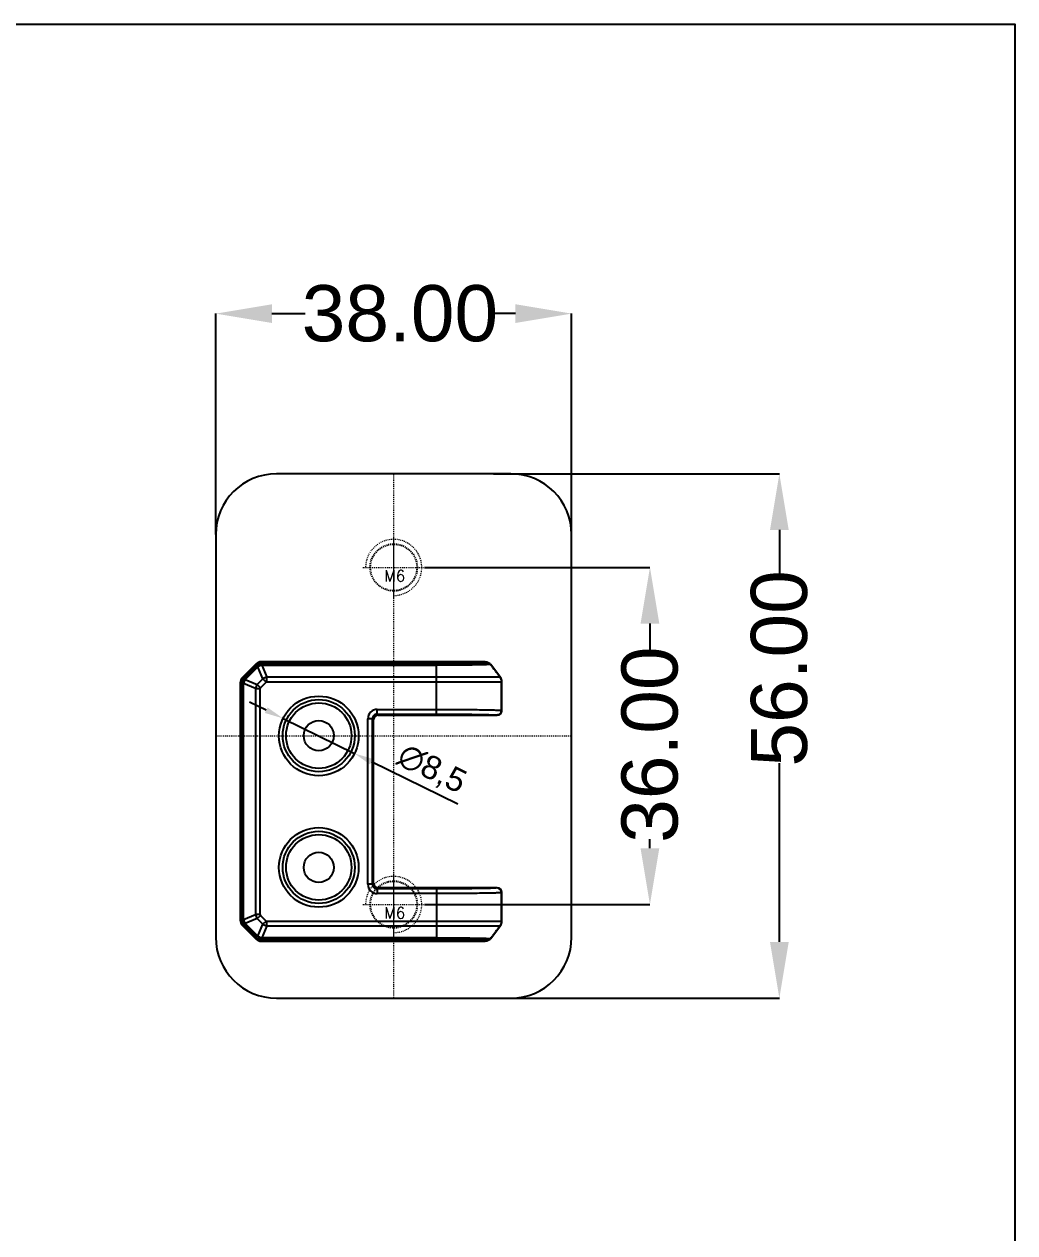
# Model space of a CAD drawing. Header units: millimetres. Extents: x 2490 to 2760, y 1629 to 1887.
# Drawn here: x 2653.9 to 2759.7, y 1757.9 to 1887 of the extents above; entities that cross this region are included whole.
import ezdxf

# ---------------------------------------------------------------- set-up
doc = ezdxf.new("R2010")
doc.units = ezdxf.units.MM
doc.linetypes.add('CENTER', pattern=[0.6, 0.375, -0.075, 0.075, -0.075])
doc.linetypes.add('HIDDEN', pattern=[0.2, 0.1, -0.1])
for name, color, linetype, lineweight in [('center', 1, 'CENTER', 9), ('dim', 82, 'Continuous', 9), ('screw', 33, 'Continuous', 13)]:
    doc.layers.add(name, color=color, linetype=linetype, lineweight=lineweight)
doc.layers.add('DEFAULT_2', color=8, linetype='HIDDEN')
doc.styles.get("Standard").update_dxf_attribs({"font": 'arial.ttf'})
doc.styles.add('TXT', font='txt.shx', dxfattribs={"bigfont": 'gbcbig.shx'})
doc.dimstyles.new('ISO-25', dxfattribs={"dimtxt": 2.5, "dimasz": 2.5, "dimexe": 1.25, "dimexo": 0.625, "dimtad": 1, "dimtxsty": 'Standard', "dimcen": 2.5, "dimadec": 0, "dimazin": 0, "dimtfac": 1, "dimtmove": 0, "dimatfit": 3, "dimfxl": 0, "dimarcsym": 0})
doc.dimstyles.get("Standard").update_dxf_attribs({"dimtxt": 0.18, "dimasz": 0.18, "dimexe": 0.18, "dimexo": 0.0625, "dimgap": 0.09, "dimtad": 0, "dimtih": 1, "dimtoh": 1, "dimzin": 0, "dimdsep": 46, "dimtxsty": 'Standard', "dimcen": 0.09, "dimadec": 0, "dimazin": 0, "dimtfac": 1, "dimtofl": 0, "dimtmove": 0, "dimatfit": 3, "dimfxl": 0, "dimtolj": 1, "dimtzin": 0, "dimarcsym": 0})

# ---------------------------------------------------------------- blocks, each defined once
blk = doc.blocks.new('screw_m6_g')
at = {"layer": 'screw', "color": 1, "linetype": 'CENTER', "ltscale": 0.186593}
for p, q in [((0, -3.3), (0, 3.3)), ((-3.3, 0), (3.3, 0))]:
    blk.add_line(p, q, dxfattribs=at)
at = {"layer": 'screw', "linetype": 'HIDDEN', "ltscale": 0.186593}
blk.add_circle((0, 0), 2.5, dxfattribs=at)
at = {"layer": 'screw', "color": 92, "linetype": 'HIDDEN', "ltscale": 0.186593}
blk.add_arc((0, 0), 3, 270, 180, dxfattribs=at)
at = {"layer": 'screw', "color": 6, "style": 'TXT'}
blk.add_text('M6', height=1.2, dxfattribs=at).set_placement((-1.02, -1.5))
blk = doc.blocks.new('*D21')
at = {"color": 6, "lineweight": -2, "transparency": 16777216}
for p, q in [((2704, 1838.94), (2734.54, 1838.94)), ((2734.54, 1832.94), (2734.54, 1828.26)), ((2734.54, 1788.94), (2734.54, 1808.04)), ((2704, 1782.94), (2734.54, 1782.94))]:
    blk.add_line(p, q, dxfattribs=at)
at = {"color": 6, "transparency": 16777216}
for points in [[(2733.54, 1832.94), (2735.54, 1832.94), (2734.54, 1838.94)], [(2733.54, 1788.94), (2735.54, 1788.94), (2734.54, 1782.94)]]:
    blk.add_solid(points, dxfattribs=at)
at = {"layer": 'Defpoints', "color": 0, "transparency": 16777216}
for p in [(2704, 1838.94), (2704, 1782.94), (2734.54, 1782.94)]:
    blk.add_point(p, dxfattribs=at)
at = {"color": 4, "transparency": 16777216, "insert": (2734.54, 1818.15), "char_height": 6, "attachment_point": 5, "rotation": 90}
blk.add_mtext('\\A1;56.00', dxfattribs=at)
blk = doc.blocks.new('*D22')
at = {"color": 6, "lineweight": -2, "transparency": 16777216}
for p, q in [((2674.36, 1832.44), (2674.36, 1856.04)), ((2680.36, 1856.04), (2683.91, 1856.04)), ((2706.36, 1856.04), (2704.13, 1856.04)), ((2712.36, 1832.44), (2712.36, 1856.04))]:
    blk.add_line(p, q, dxfattribs=at)
at = {"color": 6, "transparency": 16777216}
for points in [[(2680.36, 1857.04), (2680.36, 1855.04), (2674.36, 1856.04)], [(2706.36, 1857.04), (2706.36, 1855.04), (2712.36, 1856.04)]]:
    blk.add_solid(points, dxfattribs=at)
at = {"layer": 'Defpoints', "color": 0, "transparency": 16777216}
for p in [(2674.36, 1856.04), (2674.36, 1832.44), (2712.36, 1832.44)]:
    blk.add_point(p, dxfattribs=at)
at = {"color": 4, "transparency": 16777216, "insert": (2694.02, 1856.04), "char_height": 6, "attachment_point": 5}
blk.add_mtext('\\A1;38.00', dxfattribs=at)
blk = doc.blocks.new('*D23')
at = {"color": 6, "lineweight": -2, "transparency": 16777216}
for p, q in [((2696.66, 1828.94), (2720.72, 1828.94)), ((2720.72, 1822.94), (2720.72, 1820.13)), ((2720.72, 1798.94), (2720.72, 1799.9)), ((2696.66, 1792.94), (2720.72, 1792.94))]:
    blk.add_line(p, q, dxfattribs=at)
at = {"color": 6, "transparency": 16777216}
for points in [[(2719.72, 1822.94), (2721.72, 1822.94), (2720.72, 1828.94)], [(2719.72, 1798.94), (2721.72, 1798.94), (2720.72, 1792.94)]]:
    blk.add_solid(points, dxfattribs=at)
at = {"layer": 'Defpoints', "color": 0, "transparency": 16777216}
for p in [(2696.66, 1828.94), (2696.66, 1792.94), (2720.72, 1792.94)]:
    blk.add_point(p, dxfattribs=at)
at = {"color": 4, "transparency": 16777216, "insert": (2720.72, 1810.01), "char_height": 6, "attachment_point": 5, "rotation": 90}
blk.add_mtext('\\A1;36.00', dxfattribs=at)
blk = doc.blocks.new('*D34')
at = {"layer": 'Defpoints', "color": 0, "transparency": 16777216}
for p in [(2681.54, 1812.81), (2689.17, 1809.07)]:
    blk.add_point(p, dxfattribs=at)
at = {"layer": 'dim', "color": 0, "lineweight": -2, "transparency": 16777216}
for p, q in [((2679.74, 1813.69), (2677.95, 1814.56)), ((2681.54, 1812.81), (2689.17, 1809.07)), ((2700.21, 1803.66), (2690.97, 1808.19))]:
    blk.add_line(p, q, dxfattribs=at)
at = {"layer": 'dim', "color": 0, "transparency": 16777216}
for points in [[(2679.89, 1813.98), (2679.6, 1813.39), (2681.54, 1812.81)], [(2691.11, 1808.49), (2690.82, 1807.89), (2689.17, 1809.07)]]:
    blk.add_solid(points, dxfattribs=at)
at = {"layer": 'dim', "color": 0, "transparency": 16777216, "insert": (2697.39, 1807.32), "char_height": 2.5, "attachment_point": 5, "rotation": 333.9068}
blk.add_mtext('∅8,5', dxfattribs=at)

msp = doc.modelspace()

# ---------------------------------------------------------------- linework, layer by layer
at = {"color": 7, "linetype": 'Continuous'}
for p, q in [((2705.855, 1838.936), (2680.855, 1838.936)), ((2674.355, 1832.436), (2674.355, 1789.436)), ((2712.355, 1789.436), (2712.355, 1832.436)), ((2679.239, 1818.856), (2679.239, 1818.761)), ((2703.122, 1818.856), (2679.239, 1818.856)), ((2679.287, 1818.761), (2679.287, 1818.492)), ((2697.917, 1818.761), (2679.287, 1818.761)), ((2678.638, 1818.607), (2677.217, 1817.186)), ((2678.671, 1818.506), (2677.318, 1817.153)), ((2678.782, 1818.394), (2677.43, 1817.041)), ((2677.508, 1816.963), (2678.861, 1818.315)), ((2678.638, 1818.607), (2678.705, 1818.54)), ((2678.671, 1818.506), (2678.861, 1818.315)), ((2679.39, 1817.039), (2678.861, 1818.315)), ((2697.918, 1818.603), (2679.287, 1818.603)), ((2679.287, 1818.492), (2679.816, 1817.216)), ((2679.287, 1818.492), (2697.918, 1818.492)), ((2697.918, 1813.268), (2697.918, 1818.603)), ((2704.752, 1817.185), (2703.725, 1818.554)), ((2676.968, 1816.585), (2676.968, 1791.287)), ((2676.968, 1816.585), (2677.063, 1816.585)), ((2677.063, 1816.536), (2677.063, 1791.336)), ((2677.063, 1816.536), (2677.332, 1816.536)), ((2677.217, 1817.186), (2677.284, 1817.119)), ((2677.22, 1816.536), (2677.22, 1791.336)), ((2677.318, 1817.153), (2677.508, 1816.963)), ((2677.332, 1791.336), (2677.332, 1816.536)), ((2678.608, 1816.008), (2677.332, 1816.536)), ((2677.508, 1816.963), (2678.785, 1816.434)), ((2679.39, 1817.039), (2678.785, 1816.434)), ((2679.126, 1816.093), (2678.785, 1816.434)), ((2679.731, 1816.698), (2679.126, 1816.093)), ((2679.39, 1817.039), (2679.731, 1816.698)), ((2679.816, 1816.733), (2679.816, 1817.216)), ((2704.7, 1817.216), (2679.816, 1817.216)), ((2679.816, 1816.733), (2704.88, 1816.733)), ((2704.886, 1813.673), (2704.886, 1816.733)), ((2704.902, 1813.657), (2704.902, 1816.733)), ((2678.608, 1816.008), (2678.608, 1791.865)), ((2678.608, 1816.008), (2679.091, 1816.008)), ((2679.091, 1791.865), (2679.091, 1816.008)), ((2691.6, 1813.268), (2691.6, 1813.771)), ((2691.6, 1813.771), (2697.918, 1813.771)), ((2704.886, 1813.673), (2704.902, 1813.657)), ((2690.595, 1795.106), (2690.595, 1812.766)), ((2691.098, 1812.766), (2690.595, 1812.766)), ((2691.098, 1795.106), (2691.098, 1812.766)), ((2691.098, 1812.766), (2691.212, 1812.652)), ((2691.212, 1795.22), (2691.212, 1812.652)), ((2691.6, 1813.268), (2697.918, 1813.268)), ((2691.6, 1813.268), (2691.714, 1813.154)), ((2691.714, 1813.154), (2704.4, 1813.154)), ((2704.383, 1813.171), (2704.4, 1813.154)), ((2691.098, 1795.106), (2690.595, 1795.106)), ((2691.098, 1795.106), (2691.212, 1795.22)), ((2691.6, 1794.604), (2691.714, 1794.718)), ((2691.6, 1794.604), (2691.6, 1794.101)), ((2697.918, 1794.604), (2691.6, 1794.604)), ((2704.4, 1794.718), (2691.714, 1794.718)), ((2697.918, 1794.604), (2697.918, 1789.269)), ((2704.4, 1794.718), (2704.383, 1794.702)), ((2704.88, 1791.139), (2704.88, 1794.199)), ((2704.902, 1794.216), (2704.886, 1794.199)), ((2704.902, 1791.139), (2704.902, 1794.216)), ((2697.918, 1794.101), (2691.6, 1794.101)), ((2677.332, 1791.336), (2678.608, 1791.865)), ((2679.091, 1791.865), (2678.608, 1791.865)), ((2678.785, 1791.438), (2679.126, 1791.779)), ((2679.126, 1791.779), (2679.731, 1791.174)), ((2676.968, 1791.287), (2677.063, 1791.287)), ((2677.063, 1791.336), (2677.332, 1791.336)), ((2677.217, 1790.687), (2677.284, 1790.754)), ((2677.217, 1790.687), (2678.638, 1789.265)), ((2677.318, 1790.719), (2677.508, 1790.909)), ((2677.318, 1790.719), (2678.671, 1789.367)), ((2677.43, 1790.831), (2678.782, 1789.478)), ((2678.785, 1791.438), (2677.508, 1790.909)), ((2678.861, 1789.557), (2677.508, 1790.909)), ((2678.785, 1791.438), (2679.39, 1790.833)), ((2678.861, 1789.557), (2679.39, 1790.833)), ((2679.816, 1790.657), (2679.287, 1789.38)), ((2679.731, 1791.174), (2679.39, 1790.833)), ((2679.816, 1790.657), (2679.816, 1791.139)), ((2704.88, 1791.139), (2679.816, 1791.139)), ((2679.816, 1790.657), (2704.7, 1790.657)), ((2703.725, 1789.318), (2704.752, 1790.687)), ((2678.638, 1789.265), (2678.705, 1789.332)), ((2678.671, 1789.367), (2678.861, 1789.557)), ((2679.239, 1789.017), (2679.239, 1789.111)), ((2679.239, 1789.017), (2703.122, 1789.017)), ((2679.287, 1789.111), (2679.287, 1789.38)), ((2697.918, 1789.38), (2679.287, 1789.38)), ((2679.287, 1789.269), (2697.918, 1789.269)), ((2679.287, 1789.111), (2697.917, 1789.111)), ((2680.855, 1782.936), (2705.855, 1782.936))]:
    msp.add_line(p, q, dxfattribs=at)
msp.add_lwpolyline([(2490.265, 1886.951), (2759.686, 1886.951), (2759.686, 1628.796), (2490.265, 1628.796)], close=True)
at = {"color": 2}
for centre in [(2685.355, 1810.936), (2685.355, 1796.901)]:
    msp.add_circle(centre, 4.25, dxfattribs=at)
at = {"color": 7, "linetype": 'Continuous'}
for centre, radius in [((2685.355, 1810.971), 3.851), ((2685.355, 1810.971), 3.495), ((2685.355, 1810.971), 1.608), ((2685.355, 1796.901), 3.851), ((2685.355, 1796.901), 3.495), ((2685.355, 1796.901), 1.608)]:
    msp.add_circle(centre, radius, dxfattribs=at)
for centre, radius, start, end in [((2680.855, 1832.436), 6.5, 90, 180), ((2705.855, 1832.436), 6.5, 0, 90), ((2679.239, 1818.006), 0.849, 90, 135), ((2679.239, 1818.006), 0.756, 89.99166, 135.00849), ((2679.288, 1836.958), 18.197, 269.84638, 269.99922), ((2665.804, 1831.372), 18.196, 315.0007, 315.15356), ((2649.945, 1847.232), 40.782, 315.00009, 315.15311), ((2680.069, 1816.476), 2.2, 117.22416, 123.29214), ((2679.734, 1816.337), 2.201, 101.70929, 107.77426), ((2679.287, 1859.39), 40.786, 269.84688, 269.99985), ((2677.818, 1816.585), 0.849, 135, 180), ((2677.818, 1816.584), 0.756, 134.99154, 180.00836), ((2658.866, 1816.536), 18.196, 0.00071, 0.15356), ((2636.438, 1816.536), 40.782, 0.0001, 0.15311), ((2664.451, 1830.021), 18.197, 314.84638, 314.99922), ((2679.486, 1816.09), 2.2, 162.22415, 168.29214), ((2648.589, 1845.882), 40.786, 314.84688, 314.99985), ((2679.348, 1815.755), 2.201, 146.70929, 152.77426), ((2704.149, 1816.733), 0.754, 0, 36.8699), ((2691.6, 1812.766), 1.005, 89.99687, 180.00313), ((2704.383, 1813.673), 0.503, 270.02749, 359.97251), ((2691.6, 1812.766), 0.502, 89.9722, 180.0278), ((2691.6, 1795.106), 1.005, 179.99687, 270.00313), ((2691.6, 1795.106), 0.502, 179.9722, 270.0278), ((2704.383, 1794.199), 0.503, 0.02749, 89.97251), ((2677.818, 1791.287), 0.849, 180, 225), ((2677.818, 1791.288), 0.756, 179.99166, 225.00849), ((2658.865, 1791.336), 18.197, 359.84638, 359.99922), ((2636.434, 1791.336), 40.786, 359.84688, 359.99985), ((2664.451, 1777.852), 18.196, 45.0007, 45.15356), ((2679.487, 1791.783), 2.201, 191.70929, 197.77426), ((2648.592, 1761.993), 40.782, 45.00009, 45.15311), ((2679.347, 1792.117), 2.2, 207.22416, 213.29214), ((2704.149, 1791.139), 0.754, 323.1301, 0), ((2680.855, 1789.436), 6.5, 180, 270), ((2679.239, 1789.866), 0.849, 225, 270), ((2665.803, 1776.499), 18.197, 44.84638, 44.99922), ((2679.239, 1789.867), 0.756, 224.99154, 270.00836), ((2649.942, 1760.638), 40.786, 44.84688, 44.99985), ((2680.069, 1791.397), 2.201, 236.70929, 242.77426), ((2679.734, 1791.534), 2.2, 252.22415, 258.29214), ((2679.287, 1748.486), 40.782, 90.0001, 90.15311), ((2679.288, 1770.915), 18.196, 90.00071, 90.15356), ((2705.855, 1789.436), 6.5, 270, 0)]:
    msp.add_arc(centre, radius, start, end, dxfattribs=at)
for centre, major_axis, start_param, end_param in [((2704.4, 1813.657), (-0.355, 0.355), 2.3563468, 3.9268385), ((2691.715, 1812.652), (-0.355, 0.355), -0.7852459, 0.7852459), ((2691.715, 1795.221), (-0.355, -0.355), -0.7852459, 0.7852459), ((2704.4, 1794.215), (0.355, 0.355), -0.7852459, 0.7852459)]:
    msp.add_ellipse(centre, major_axis=major_axis, ratio=0.9996955, start_param=start_param, end_param=end_param, dxfattribs=at)
for points, knots in [([(2679.067, 1818.741), (2679.067, 1818.738), (2679.072, 1818.724), (2679.076, 1818.694), (2679.088, 1818.646), (2679.096, 1818.609), (2679.1, 1818.588)], [0, 0, 0, 0, 0.0743888, 0.2706219, 0.5827097, 1, 1, 1, 1]), ([(2679.239, 1818.761), (2679.232, 1818.76), (2679.217, 1818.746), (2679.195, 1818.693), (2679.185, 1818.642), (2679.178, 1818.603)], [0, 0, 0, 0, 0.1162579, 0.3168669, 1, 1, 1, 1]), ([(2697.917, 1818.761), (2697.916, 1818.757), (2697.918, 1818.743), (2697.916, 1818.712), (2697.917, 1818.663), (2697.918, 1818.625), (2697.918, 1818.603)], [0, 0, 0, 0, 0.0743609, 0.2705966, 0.5827095, 1, 1, 1, 1]), ([(2702.85, 1818.819), (2702.581, 1818.807), (2701.926, 1818.791), (2700.282, 1818.767), (2698.906, 1818.761), (2697.917, 1818.761)], [0, 0, 0, 0, 0.1632933, 0.3986384, 1, 1, 1, 1]), ([(2703.122, 1818.856), (2703.237, 1818.856), (2703.47, 1818.798), (2703.656, 1818.646), (2703.725, 1818.554)], [0, 0, 0, 0, 0.4999754, 1, 1, 1, 1]), ([(2678.705, 1818.54), (2678.71, 1818.544), (2678.731, 1818.544), (2678.783, 1818.523), (2678.827, 1818.494), (2678.859, 1818.471)], [0, 0, 0, 0, 0.1163218, 0.3169354, 1, 1, 1, 1]), ([(2678.84, 1818.647), (2678.843, 1818.645), (2678.85, 1818.632), (2678.868, 1818.607), (2678.893, 1818.566), (2678.914, 1818.534), (2678.925, 1818.515)], [0, 0, 0, 0, 0.0743786, 0.2706132, 0.5827061, 1, 1, 1, 1]), ([(2678.926, 1818.515), (2678.936, 1818.509), (2678.982, 1818.482), (2679.025, 1818.452), (2679.058, 1818.428)], [0, 0, 0, 0, 0.2368912, 1, 1, 1, 1]), ([(2679.068, 1818.433), (2679.071, 1818.446), (2679.079, 1818.498), (2679.091, 1818.55), (2679.1, 1818.588)], [0, 0, 0, 0, 0.2615631, 1, 1, 1, 1]), ([(2702.776, 1818.65), (2702.082, 1818.631), (2700.462, 1818.61), (2698.843, 1818.603), (2697.918, 1818.603)], [0, 0, 0, 0, 0.4287103, 1, 1, 1, 1]), ([(2703.095, 1818.541), (2702.378, 1818.52), (2700.652, 1818.5), (2698.926, 1818.492), (2697.918, 1818.492)], [0, 0, 0, 0, 0.4157753, 1, 1, 1, 1]), ([(2703.218, 1818.665), (2703.186, 1818.664), (2703.038, 1818.658), (2702.891, 1818.653), (2702.776, 1818.65)], [0, 0, 0, 0, 0.219284, 1, 1, 1, 1]), ([(2703.454, 1818.554), (2703.428, 1818.553), (2703.308, 1818.547), (2703.189, 1818.544), (2703.095, 1818.541)], [0, 0, 0, 0, 0.2159932, 1, 1, 1, 1]), ([(2703.511, 1818.681), (2703.491, 1818.68), (2703.394, 1818.673), (2703.296, 1818.668), (2703.218, 1818.665)], [0, 0, 0, 0, 0.2002695, 1, 1, 1, 1]), ([(2703.678, 1818.567), (2703.664, 1818.566), (2703.589, 1818.56), (2703.514, 1818.557), (2703.454, 1818.554)], [0, 0, 0, 0, 0.1930384, 1, 1, 1, 1]), ([(2703.538, 1818.675), (2703.536, 1818.676), (2703.527, 1818.679), (2703.517, 1818.682), (2703.511, 1818.681)], [0, 0, 0, 0, 0.3109563, 1, 1, 1, 1]), ([(2677.063, 1816.585), (2677.063, 1816.592), (2677.078, 1816.606), (2677.13, 1816.628), (2677.181, 1816.639), (2677.22, 1816.645)], [0, 0, 0, 0, 0.1163218, 0.3169354, 1, 1, 1, 1]), ([(2677.082, 1816.756), (2677.086, 1816.757), (2677.1, 1816.752), (2677.13, 1816.748), (2677.177, 1816.736), (2677.215, 1816.728), (2677.236, 1816.723)], [0, 0, 0, 0, 0.0743893, 0.2706234, 0.5827118, 1, 1, 1, 1]), ([(2677.176, 1816.983), (2677.179, 1816.98), (2677.192, 1816.974), (2677.216, 1816.956), (2677.258, 1816.931), (2677.29, 1816.91), (2677.309, 1816.898)], [0, 0, 0, 0, 0.0743797, 0.2706148, 0.5827078, 1, 1, 1, 1]), ([(2677.236, 1816.723), (2677.248, 1816.726), (2677.299, 1816.739), (2677.351, 1816.749), (2677.391, 1816.755)], [0, 0, 0, 0, 0.236885, 1, 1, 1, 1]), ([(2677.284, 1817.119), (2677.28, 1817.113), (2677.279, 1817.093), (2677.301, 1817.04), (2677.33, 1816.997), (2677.352, 1816.964)], [0, 0, 0, 0, 0.1162579, 0.3168669, 1, 1, 1, 1]), ([(2677.395, 1816.766), (2677.387, 1816.777), (2677.357, 1816.82), (2677.328, 1816.864), (2677.309, 1816.898)], [0, 0, 0, 0, 0.2615546, 1, 1, 1, 1]), ([(2697.918, 1813.771), (2698.737, 1813.771), (2700.272, 1813.766), (2702.097, 1813.751), (2703.335, 1813.73), (2704.025, 1813.715), (2704.52, 1813.697), (2704.784, 1813.684), (2704.88, 1813.673)], [0, 0, 0, 0, 0.3528588, 0.6612761, 0.7863164, 0.8863986, 0.9583715, 1, 1, 1, 1]), ([(2704.88, 1813.673), (2704.88, 1813.545), (2704.774, 1813.28), (2704.51, 1813.171), (2704.383, 1813.171)], [0, 0, 0, 0, 0.5018031, 1, 1, 1, 1]), ([(2697.918, 1813.268), (2698.678, 1813.268), (2700.104, 1813.264), (2701.8, 1813.248), (2702.95, 1813.228), (2703.59, 1813.212), (2704.05, 1813.194), (2704.294, 1813.181), (2704.383, 1813.171)], [0, 0, 0, 0, 0.3529728, 0.6614446, 0.7864761, 0.8865212, 0.9584286, 1, 1, 1, 1]), ([(2704.383, 1794.702), (2704.294, 1794.691), (2704.05, 1794.678), (2703.59, 1794.66), (2702.95, 1794.644), (2701.8, 1794.624), (2700.104, 1794.608), (2698.678, 1794.604), (2697.918, 1794.604)], [0, 0, 0, 0, 0.0415939, 0.113521, 0.2135864, 0.3386199, 0.6470582, 1, 1, 1, 1]), ([(2704.88, 1794.199), (2704.784, 1794.188), (2704.52, 1794.176), (2704.024, 1794.157), (2703.335, 1794.142), (2702.097, 1794.122), (2700.271, 1794.106), (2698.737, 1794.101), (2697.918, 1794.101)], [0, 0, 0, 0, 0.0416363, 0.1136267, 0.2137276, 0.3387707, 0.6471612, 1, 1, 1, 1]), ([(2704.88, 1794.199), (2704.88, 1794.327), (2704.774, 1794.592), (2704.51, 1794.701), (2704.383, 1794.702)], [0, 0, 0, 0, 0.5018031, 1, 1, 1, 1]), ([(2677.063, 1791.287), (2677.063, 1791.281), (2677.078, 1791.266), (2677.13, 1791.244), (2677.181, 1791.234), (2677.22, 1791.227)], [0, 0, 0, 0, 0.1162579, 0.3168669, 1, 1, 1, 1]), ([(2677.082, 1791.116), (2677.086, 1791.115), (2677.1, 1791.12), (2677.13, 1791.125), (2677.177, 1791.136), (2677.215, 1791.144), (2677.236, 1791.149)], [0, 0, 0, 0, 0.0743888, 0.2706219, 0.5827097, 1, 1, 1, 1]), ([(2677.176, 1790.889), (2677.179, 1790.892), (2677.192, 1790.898), (2677.216, 1790.916), (2677.258, 1790.942), (2677.29, 1790.962), (2677.309, 1790.974)], [0, 0, 0, 0, 0.0743786, 0.2706132, 0.5827061, 1, 1, 1, 1]), ([(2677.391, 1791.117), (2677.377, 1791.119), (2677.325, 1791.128), (2677.274, 1791.139), (2677.236, 1791.149)], [0, 0, 0, 0, 0.2615631, 1, 1, 1, 1]), ([(2677.284, 1790.754), (2677.28, 1790.759), (2677.279, 1790.779), (2677.301, 1790.832), (2677.33, 1790.876), (2677.352, 1790.908)], [0, 0, 0, 0, 0.1163218, 0.3169354, 1, 1, 1, 1]), ([(2677.309, 1790.974), (2677.315, 1790.985), (2677.342, 1791.03), (2677.372, 1791.074), (2677.395, 1791.106)], [0, 0, 0, 0, 0.2368912, 1, 1, 1, 1]), ([(2678.705, 1789.332), (2678.71, 1789.328), (2678.731, 1789.328), (2678.783, 1789.349), (2678.827, 1789.378), (2678.859, 1789.401)], [0, 0, 0, 0, 0.1162579, 0.3168669, 1, 1, 1, 1]), ([(2678.84, 1789.225), (2678.843, 1789.227), (2678.85, 1789.241), (2678.868, 1789.265), (2678.893, 1789.307), (2678.914, 1789.339), (2678.925, 1789.357)], [0, 0, 0, 0, 0.0743797, 0.2706148, 0.5827078, 1, 1, 1, 1]), ([(2679.058, 1789.444), (2679.047, 1789.436), (2679.004, 1789.405), (2678.959, 1789.377), (2678.925, 1789.357)], [0, 0, 0, 0, 0.2615546, 1, 1, 1, 1]), ([(2679.067, 1789.131), (2679.067, 1789.135), (2679.072, 1789.149), (2679.076, 1789.179), (2679.088, 1789.226), (2679.096, 1789.263), (2679.1, 1789.285)], [0, 0, 0, 0, 0.0743893, 0.2706234, 0.5827118, 1, 1, 1, 1]), ([(2679.1, 1789.285), (2679.097, 1789.297), (2679.085, 1789.348), (2679.075, 1789.4), (2679.068, 1789.44)], [0, 0, 0, 0, 0.236885, 1, 1, 1, 1]), ([(2679.239, 1789.111), (2679.232, 1789.112), (2679.217, 1789.126), (2679.195, 1789.179), (2679.185, 1789.23), (2679.178, 1789.269)], [0, 0, 0, 0, 0.1163218, 0.3169354, 1, 1, 1, 1]), ([(2697.917, 1789.111), (2697.916, 1789.115), (2697.918, 1789.13), (2697.916, 1789.16), (2697.917, 1789.209), (2697.918, 1789.247), (2697.918, 1789.269)], [0, 0, 0, 0, 0.0743608, 0.2705964, 0.5827092, 1, 1, 1, 1]), ([(2697.917, 1789.111), (2698.906, 1789.111), (2700.282, 1789.106), (2701.926, 1789.081), (2702.581, 1789.065), (2702.85, 1789.054)], [0, 0, 0, 0, 0.6013631, 0.8367079, 1, 1, 1, 1]), ([(2697.918, 1789.38), (2698.926, 1789.38), (2700.652, 1789.372), (2702.378, 1789.353), (2703.095, 1789.331)], [0, 0, 0, 0, 0.5842278, 1, 1, 1, 1]), ([(2697.918, 1789.269), (2698.843, 1789.269), (2700.462, 1789.262), (2702.082, 1789.241), (2702.776, 1789.222)], [0, 0, 0, 0, 0.5712895, 1, 1, 1, 1]), ([(2702.776, 1789.222), (2702.817, 1789.221), (2702.964, 1789.217), (2703.112, 1789.212), (2703.218, 1789.207)], [0, 0, 0, 0, 0.280287, 1, 1, 1, 1]), ([(2703.095, 1789.331), (2703.129, 1789.33), (2703.249, 1789.327), (2703.368, 1789.322), (2703.454, 1789.318)], [0, 0, 0, 0, 0.2836397, 1, 1, 1, 1]), ([(2703.725, 1789.318), (2703.656, 1789.226), (2703.47, 1789.074), (2703.237, 1789.017), (2703.122, 1789.017)], [0, 0, 0, 0, 0.5000246, 1, 1, 1, 1]), ([(2703.218, 1789.207), (2703.247, 1789.206), (2703.345, 1789.201), (2703.442, 1789.196), (2703.511, 1789.191)], [0, 0, 0, 0, 0.299253, 1, 1, 1, 1]), ([(2703.454, 1789.318), (2703.466, 1789.318), (2703.511, 1789.316), (2703.556, 1789.313), (2703.589, 1789.311)], [0, 0, 0, 0, 0.2757331, 1, 1, 1, 1]), ([(2703.589, 1789.311), (2703.597, 1789.311), (2703.627, 1789.309), (2703.657, 1789.307), (2703.678, 1789.305)], [0, 0, 0, 0, 0.2823726, 1, 1, 1, 1])]:
    msp.add_open_spline(points, degree=3, knots=knots, dxfattribs=at)
for points in [[(2678.925, 1818.515), (2678.901, 1818.505), (2678.878, 1818.49), (2678.859, 1818.471)], [(2679.1, 1818.588), (2679.039, 1818.572), (2678.98, 1818.548), (2678.926, 1818.515)], [(2679.178, 1818.603), (2679.152, 1818.604), (2679.125, 1818.598), (2679.1, 1818.588)], [(2677.236, 1816.723), (2677.226, 1816.699), (2677.22, 1816.672), (2677.22, 1816.645)], [(2677.309, 1816.898), (2677.276, 1816.844), (2677.251, 1816.784), (2677.236, 1816.723)], [(2677.352, 1816.964), (2677.334, 1816.946), (2677.319, 1816.923), (2677.309, 1816.898)], [(2678.785, 1816.434), (2678.7, 1816.305), (2678.639, 1816.158), (2678.608, 1816.008)], [(2679.816, 1817.216), (2679.665, 1817.184), (2679.518, 1817.123), (2679.39, 1817.039)], [(2679.816, 1816.733), (2679.785, 1816.733), (2679.753, 1816.72), (2679.731, 1816.698)], [(2679.126, 1816.093), (2679.104, 1816.071), (2679.091, 1816.038), (2679.091, 1816.008)], [(2678.608, 1791.865), (2678.639, 1791.714), (2678.7, 1791.567), (2678.785, 1791.438)], [(2679.091, 1791.865), (2679.091, 1791.834), (2679.104, 1791.801), (2679.126, 1791.779)], [(2677.22, 1791.227), (2677.22, 1791.2), (2677.226, 1791.174), (2677.236, 1791.149)], [(2677.236, 1791.149), (2677.251, 1791.088), (2677.276, 1791.028), (2677.309, 1790.974)], [(2677.309, 1790.974), (2677.319, 1790.95), (2677.334, 1790.926), (2677.352, 1790.908)], [(2679.39, 1790.833), (2679.518, 1790.749), (2679.665, 1790.688), (2679.816, 1790.657)], [(2679.731, 1791.174), (2679.753, 1791.153), (2679.785, 1791.139), (2679.816, 1791.139)], [(2678.859, 1789.401), (2678.878, 1789.382), (2678.901, 1789.367), (2678.925, 1789.357)], [(2678.925, 1789.357), (2678.98, 1789.325), (2679.039, 1789.3), (2679.1, 1789.285)], [(2679.1, 1789.285), (2679.125, 1789.275), (2679.152, 1789.269), (2679.178, 1789.269)]]:
    msp.add_open_spline(points, degree=3, dxfattribs=at)
at = {"layer": 'center', "color": 1, "linetype": 'CENTER', "ltscale": 0.236351}
for p, q in [((2693.355, 1782.936), (2693.355, 1838.936)), ((2674.355, 1810.936), (2712.355, 1810.936))]:
    msp.add_line(p, q, dxfattribs=at)
at = {"layer": 'DEFAULT_2', "color": 8, "linetype": 'HIDDEN'}
for p, q in [((2703.122, 1818.856), (2703.122, 1818.833)), ((2704.029, 1818.111), (2703.704, 1818.544)), ((2703.725, 1818.554), (2703.712, 1818.544)), ((2704.036, 1818.111), (2703.712, 1818.544)), ((2704.7, 1817.216), (2704.029, 1818.111)), ((2704.706, 1817.215), (2704.036, 1818.111)), ((2704.752, 1817.185), (2704.737, 1817.175)), ((2704.902, 1816.733), (2704.886, 1816.733)), ((2704.88, 1813.673), (2704.886, 1813.673)), ((2704.886, 1794.199), (2704.88, 1794.199)), ((2704.044, 1789.781), (2704.7, 1790.657)), ((2704.051, 1789.781), (2704.706, 1790.657)), ((2704.752, 1790.687), (2704.737, 1790.697)), ((2704.902, 1791.139), (2704.886, 1791.139)), ((2703.122, 1789.017), (2703.122, 1789.039)), ((2703.704, 1789.328), (2704.044, 1789.781)), ((2703.712, 1789.328), (2704.051, 1789.781)), ((2703.725, 1789.318), (2703.712, 1789.328))]:
    msp.add_line(p, q, dxfattribs=at)
for centre in [(2693.355, 1828.936), (2693.355, 1792.936)]:
    msp.add_circle(centre, 2.5, dxfattribs=at)
for centre, radius, start, end in [((2703.128, 1818.118), 0.715, 79.7988, 90.47836), ((2703.121, 1818.084), 0.75, 53.83162, 79.76121), ((2704.156, 1816.734), 0.73, 359.99752, 37.1925), ((2705.981, 1789.701), 1.593, 141.29034, 143.13946), ((2704.156, 1791.139), 0.73, 322.81141, 359.99862), ((2704.178, 1791.139), 0.702, 356.19165, 0.00083), ((2703.275, 1789.675), 0.548, 308.54583, 317.46927)]:
    msp.add_arc(centre, radius, start, end, dxfattribs=at)
for points, knots in [([(2703.122, 1818.833), (2703.104, 1818.832), (2703.013, 1818.826), (2702.922, 1818.822), (2702.85, 1818.819)], [0, 0, 0, 0, 0.2002894, 1, 1, 1, 1]), ([(2703.122, 1818.833), (2703.227, 1818.833), (2703.372, 1818.791), (2703.484, 1818.705), (2703.511, 1818.681)], [0, 0, 0, 0, 0.7465062, 1, 1, 1, 1]), ([(2703.679, 1818.567), (2703.666, 1818.581), (2703.624, 1818.622), (2703.576, 1818.659), (2703.538, 1818.675)], [0, 0, 0, 0, 0.3042394, 1, 1, 1, 1]), ([(2703.712, 1818.544), (2703.68, 1818.586), (2703.632, 1818.637), (2703.577, 1818.68), (2703.564, 1818.69)], [0, 0, 0, 0, 0.7585155, 1, 1, 1, 1]), ([(2703.704, 1818.544), (2703.702, 1818.547), (2703.694, 1818.556), (2703.685, 1818.563), (2703.678, 1818.567)], [0, 0, 0, 0, 0.3661619, 1, 1, 1, 1]), ([(2704.802, 1817.053), (2704.795, 1817.066), (2704.764, 1817.122), (2704.729, 1817.176), (2704.7, 1817.216)], [0, 0, 0, 0, 0.2372226, 1, 1, 1, 1]), ([(2704.737, 1817.175), (2704.735, 1817.177), (2704.725, 1817.191), (2704.714, 1817.204), (2704.706, 1817.215)], [0, 0, 0, 0, 0.1834435, 1, 1, 1, 1]), ([(2704.88, 1816.733), (2704.88, 1816.762), (2704.873, 1816.872), (2704.84, 1816.981), (2704.802, 1817.053)], [0, 0, 0, 0, 0.2588081, 1, 1, 1, 1]), ([(2704.7, 1790.657), (2704.709, 1790.67), (2704.747, 1790.722), (2704.779, 1790.777), (2704.802, 1790.819)], [0, 0, 0, 0, 0.258596, 1, 1, 1, 1]), ([(2704.802, 1790.819), (2704.812, 1790.839), (2704.852, 1790.926), (2704.873, 1791.02), (2704.878, 1791.093)], [0, 0, 0, 0, 0.2389667, 1, 1, 1, 1]), ([(2702.85, 1789.054), (2702.877, 1789.053), (2702.968, 1789.048), (2703.058, 1789.044), (2703.122, 1789.039)], [0, 0, 0, 0, 0.299232, 1, 1, 1, 1]), ([(2703.122, 1789.039), (2703.227, 1789.039), (2703.372, 1789.081), (2703.484, 1789.167), (2703.511, 1789.191)], [0, 0, 0, 0, 0.7465063, 1, 1, 1, 1]), ([(2703.122, 1789.039), (2703.237, 1789.038), (2703.397, 1789.077), (2703.531, 1789.158), (2703.564, 1789.183)], [0, 0, 0, 0, 0.7385456, 1, 1, 1, 1]), ([(2703.511, 1789.191), (2703.525, 1789.19), (2703.564, 1789.209), (2703.596, 1789.231), (2703.616, 1789.247)], [0, 0, 0, 0, 0.3668628, 1, 1, 1, 1]), ([(2703.564, 1789.183), (2703.577, 1789.193), (2703.632, 1789.235), (2703.68, 1789.286), (2703.712, 1789.328)], [0, 0, 0, 0, 0.2414756, 1, 1, 1, 1]), ([(2703.678, 1789.305), (2703.68, 1789.306), (2703.69, 1789.313), (2703.699, 1789.321), (2703.704, 1789.328)], [0, 0, 0, 0, 0.1787998, 1, 1, 1, 1])]:
    msp.add_open_spline(points, degree=3, knots=knots, dxfattribs=at)
for points in [[(2703.564, 1818.69), (2703.608, 1818.656), (2703.648, 1818.614), (2703.679, 1818.567)], [(2704.737, 1817.175), (2704.765, 1817.138), (2704.786, 1817.096), (2704.802, 1817.053)], [(2704.737, 1790.697), (2704.765, 1790.734), (2704.786, 1790.776), (2704.802, 1790.819)], [(2703.564, 1789.183), (2703.608, 1789.216), (2703.648, 1789.258), (2703.678, 1789.305)]]:
    msp.add_open_spline(points, degree=3, dxfattribs=at)

# ---------------------------------------------------------------- block references
at = {"layer": 'screw'}
for p in [(2693.355, 1828.936), (2693.355, 1792.936)]:
    msp.add_blockref('screw_m6_g', p, dxfattribs=at)

# ---------------------------------------------------------------- dimensions: what is measured, and where the dimension line sits
dim = msp.add_linear_dim(base=(2674.355, 1856.037), p1=(2712.355, 1832.436), p2=(2674.355, 1832.436), dimstyle='Standard', override={"dimtxt": 6, "dimasz": 6, "dimexe": 0, "dimexo": 0, "dimgap": 0, "dimtih": 0, "dimtoh": 0, "dimzin": 0, "dimcen": 0, "dimclrd": 6, "dimclre": 6, "dimclrt": 4, "dimtp": 0, "dimtm": 0, "dimtzin": 0})
dim.commit()
dim.dimension.update_dxf_attribs({"geometry": '*D22', "text_midpoint": (2694.021, 1856.037), "dimtype": 160})
for base, p1, p2, picture, middle in [((2734.541, 1782.936), (2703.997, 1838.936), (2703.997, 1782.936), '*D21', (2734.541, 1818.15)), ((2720.718, 1792.936), (2696.655, 1828.936), (2696.655, 1792.936), '*D23', (2720.718, 1810.015))]:
    dim = msp.add_linear_dim(base=base, p1=p1, p2=p2, angle=90, dimstyle='Standard', override={"dimtxt": 6, "dimasz": 6, "dimexe": 0, "dimexo": 0, "dimgap": 0, "dimtih": 0, "dimtoh": 0, "dimzin": 0, "dimcen": 0, "dimclrd": 6, "dimclre": 6, "dimclrt": 4, "dimtp": 0, "dimtm": 0, "dimtzin": 0})
    dim.commit()
    dim.dimension.update_dxf_attribs({"geometry": picture, "text_midpoint": middle, "dimtype": 160})
at = {"layer": 'dim'}
dim = msp.add_diameter_dim_2p(p1=(2681.538, 1812.805), p2=(2689.172, 1809.067), dimstyle='ISO-25', override={"dimasz": 2, "dimexe": 0.49975, "dimexo": 0.49975, "dimgap": 0.49975}, dxfattribs=at)
dim.commit()
dim.dimension.update_dxf_attribs({"geometry": '*D34', "text_midpoint": (2697.385, 1807.319)})

doc.saveas('drawing.dxf')
